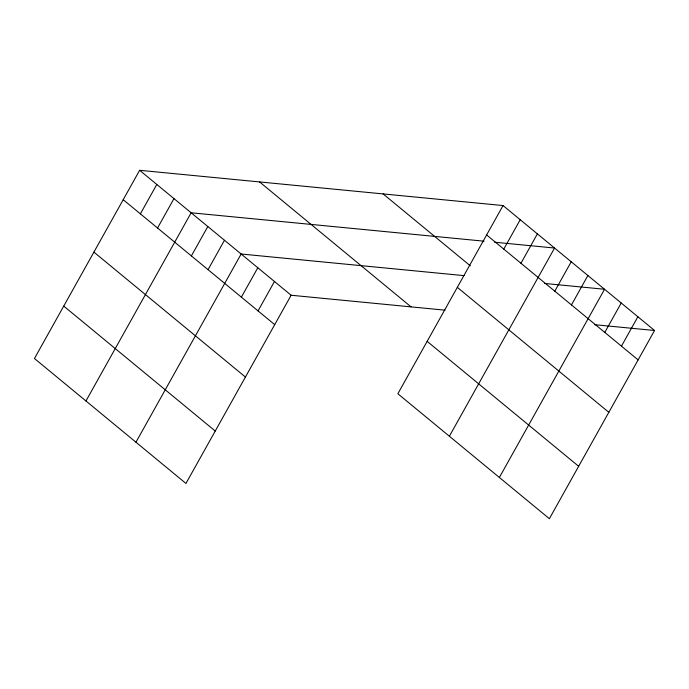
<?xml version="1.0" encoding="UTF-8"?>
<svg xmlns="http://www.w3.org/2000/svg" width="689" height="689" viewBox="0 0 689 689"><rect width="100%" height="100%" fill="white"/><g stroke="black" fill="none" stroke-linecap="round" stroke-linejoin="round"><path stroke-width="1.03" d="M503.048 205.555L397.863 393.755L549.366 518.705L654.55 330.496L503.048 205.555L139.634 170.295L34.45 358.504L185.952 483.445L291.137 295.245L445.042 310.171M140.375 213.857L156.808 184.454M157.548 228.016L173.972 198.613M85.961 400.981L191.146 212.78L484.074 241.193M191.378 255.92L207.811 226.517M208.044 269.666L224.476 240.263M135.957 442.217L241.141 254.008L464.033 275.634M241.374 297.157L257.807 267.754M258.048 310.903L274.472 281.5M503.78 249.117L520.212 219.713M520.953 263.276L537.386 233.872M449.374 436.24L554.559 248.031L494.59 242.218M554.791 291.18L571.224 261.777M571.457 304.926L587.889 275.522M499.37 477.468L604.554 289.268L544.594 283.446M604.787 332.408L621.22 303.014M621.452 346.154L637.885 316.759M594.59 324.683L654.55 330.496M486.615 234.949L638.117 359.899M383.118 193.919L470.346 265.851M457.324 287.356L608.826 412.306M259.564 181.93L411.066 306.881M427.146 341.348L578.657 466.298M139.634 170.295L291.137 295.245M123.202 199.698L274.713 324.64M93.911 252.105L245.422 377.047M63.741 306.097L215.244 431.038"/></g></svg>
